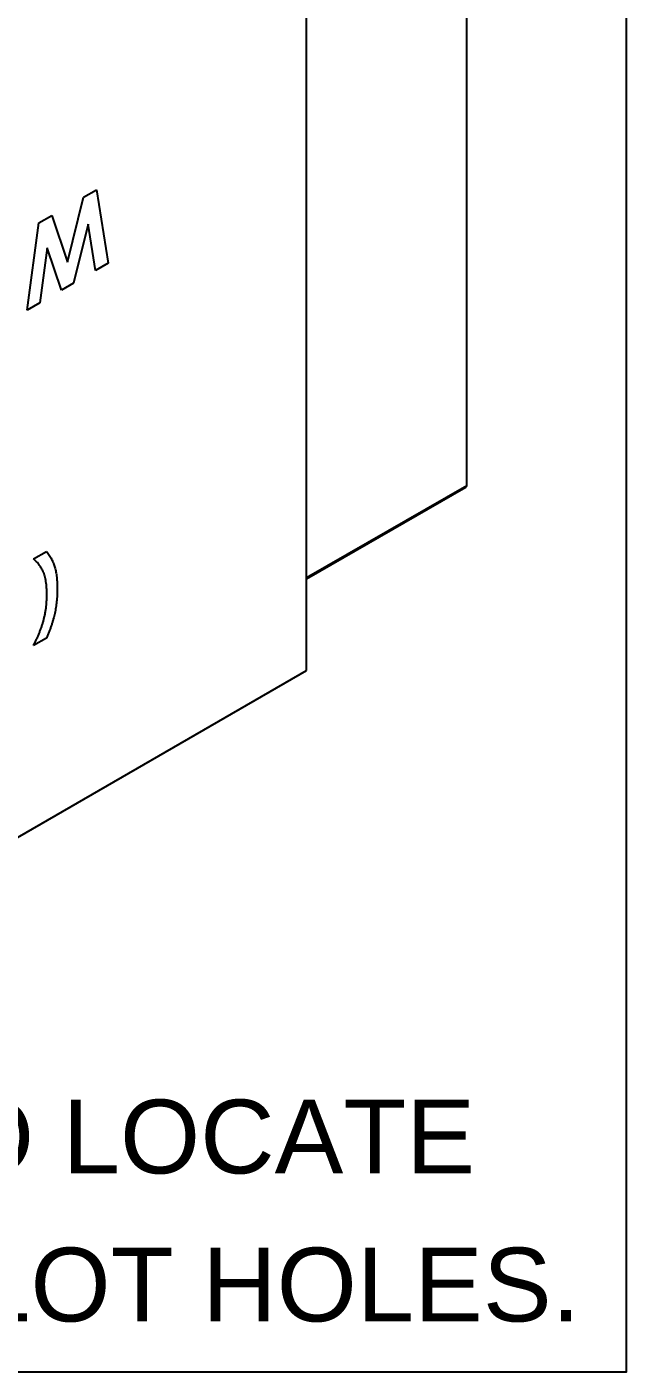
# Model space of a CAD drawing. Header units: inches. Extents: x -3.8 to 16.7, y -13 to 0.
# Drawn here: x 14.706 to 16.228, y -13.015 to -9.596 of the extents above; entities that cross this region are included whole.
import ezdxf

# ---------------------------------------------------------------- set-up
doc = ezdxf.new("R2010")
doc.units = ezdxf.units.IN
doc.header["$LTSCALE"] = 0.5
doc.header["$MEASUREMENT"] = 0
doc.layers.add('FAB DWG', color=221, linetype='CONTINUOUS')
doc.layers.add('Housing', color=150, linetype='CONTINUOUS')
doc.layers.add('Jig', color=41, linetype='CONTINUOUS', lineweight=13)
doc.layers.add('Text-Unprinted', color=131, linetype='CONTINUOUS', plot=False)
doc.styles.get("Standard").update_dxf_attribs({"font": 'arial.ttf'})

msp = doc.modelspace()

# ---------------------------------------------------------------- linework, layer by layer
at = {"layer": 'Housing', "linetype": 'Continuous', "lineweight": 25, "transparency": 16777216}
for p, q in [((15.823194, -10.761485), (15.823194, -7.105458)), ((15.416507, -10.995812), (15.823194, -10.761355)), ((15.416507, -10.999195), (15.821067, -10.765966))]:
    msp.add_line(p, q, dxfattribs=at)
msp.add_arc((15.818883, -10.762184), 0.004367, 299.994253, 9.214059, dxfattribs=at)
at = {"layer": 'Jig', "linetype": 'Continuous', "lineweight": 25, "transparency": 16777216}
for p, q in [((15.416507, -11.232153), (15.416507, -8.692771)), ((14.849738, -10.028328), (14.882352, -10.0095)), ((14.882352, -10.0095), (14.91224, -10.196382)), ((14.80912, -10.194164), (14.849738, -10.028328)), ((14.735853, -10.094073), (14.768786, -10.075061)), ((14.768786, -10.075061), (14.80912, -10.194164)), ((14.706001, -10.315441), (14.735853, -10.094073)), ((14.861247, -10.096886), (14.824489, -10.247039)), ((14.880122, -10.214923), (14.861247, -10.096886)), ((14.756994, -10.157069), (14.738155, -10.296879)), ((14.793539, -10.264906), (14.756994, -10.157069)), ((14.91224, -10.196382), (14.880122, -10.214923)), ((14.824489, -10.247039), (14.793539, -10.264906)), ((14.738155, -10.296879), (14.706001, -10.315441)), ((14.722432, -10.948022), (14.755454, -10.928959)), ((14.755454, -11.149233), (14.722432, -11.168296)), ((13.625949, -12.26582), (15.416507, -11.232153))]:
    msp.add_line(p, q, dxfattribs=at)
for points, knots in [([(14.755454, -10.928959), (14.756697, -10.930594), (14.759139, -10.933804), (14.762501, -10.938845), (14.765594, -10.943904), (14.768454, -10.948956), (14.77095, -10.954148), (14.773208, -10.959346), (14.775154, -10.964626), (14.776829, -10.970002), (14.778261, -10.9756), (14.779488, -10.981523), (14.780563, -10.987809), (14.78141, -10.994505), (14.782051, -11.001605), (14.782517, -11.009074), (14.782828, -11.016906), (14.782855, -11.022323), (14.782868, -11.025076)], [0, 0, 0, 0, 0.069997195, 0.137404598, 0.20281622, 0.266027886, 0.327121811, 0.386416102, 0.443888432, 0.499366005, 0.554774548, 0.612311263, 0.671495302, 0.732929422, 0.796416894, 0.862056435, 0.929902437, 1, 1, 1, 1]), ([(14.747073, -10.98038), (14.74643, -10.978937), (14.745118, -10.975989), (14.742786, -10.971811), (14.740164, -10.967677), (14.737224, -10.963612), (14.734021, -10.959548), (14.730433, -10.955645), (14.726566, -10.951764), (14.723828, -10.949286), (14.722432, -10.948022)], [0, 0, 0, 0, 0.10733786, 0.21919222, 0.33636776, 0.45821456, 0.58541939, 0.71828937, 0.85628169, 1, 1, 1, 1]), ([(14.756427, -11.03942), (14.7564, -11.036425), (14.756345, -11.030521), (14.755894, -11.022016), (14.755153, -11.013965), (14.75417, -11.006316), (14.752827, -10.999172), (14.751256, -10.992424), (14.749328, -10.986184), (14.74782, -10.982304), (14.747073, -10.98038)], [0, 0, 0, 0, 0.13745565, 0.2709648, 0.4007475, 0.52645626, 0.64952496, 0.76902113, 0.88550614, 1, 1, 1, 1]), ([(14.722432, -11.168296), (14.723836, -11.165605), (14.726625, -11.160261), (14.730472, -11.152188), (14.734094, -11.144166), (14.737409, -11.136187), (14.740516, -11.128248), (14.74327, -11.120348), (14.745784, -11.112486), (14.748046, -11.104637), (14.750026, -11.096761), (14.75174, -11.088811), (14.753172, -11.08078), (14.754399, -11.072643), (14.755302, -11.064442), (14.755935, -11.056163), (14.756378, -11.047758), (14.756411, -11.042224), (14.756427, -11.03942)], [0, 0, 0, 0, 0.06264686, 0.12439019, 0.1853016, 0.24573433, 0.30532029, 0.36479931, 0.42393755, 0.48285867, 0.54250114, 0.60329104, 0.66537936, 0.72896021, 0.7940612, 0.86085769, 0.92947969, 1, 1, 1, 1]), ([(14.782868, -11.025076), (14.782857, -11.027786), (14.782835, -11.03313), (14.782487, -11.041194), (14.781988, -11.049095), (14.781332, -11.056845), (14.7804, -11.064493), (14.779325, -11.071974), (14.77802, -11.07932), (14.776516, -11.086571), (14.774735, -11.09386), (14.772779, -11.101256), (14.77052, -11.108823), (14.76804, -11.116563), (14.765253, -11.124485), (14.762256, -11.132595), (14.758969, -11.140867), (14.756634, -11.146423), (14.755454, -11.149233)], [0, 0, 0, 0, 0.07070238, 0.13939759, 0.20583088, 0.27035537, 0.33311703, 0.39382628, 0.45262698, 0.50991669, 0.56674867, 0.62491571, 0.68405085, 0.74413334, 0.8060386, 0.86931202, 0.93390827, 1, 1, 1, 1])]:
    msp.add_open_spline(points, degree=3, knots=knots, dxfattribs=at)
at = {"layer": 'Text-Unprinted', "ltscale": 0.5, "transparency": 16777216}
msp.add_lwpolyline([(0.048336, 0), (16.22824, 0), (16.22824, -13.015379), (0.048336, -13.015379)], close=True, dxfattribs=at)

# ---------------------------------------------------------------- texts
at = {"layer": 'FAB DWG', "ltscale": 0.5, "transparency": 16777216, "insert": (12.613101, -12.3228), "char_height": 0.1875, "attachment_point": 1}
msp.add_mtext_dynamic_manual_height_columns('\\A1;USE JG00176 TO LOCATE\\PAND DRILL {\\H0.7x;\\S1/8;}" PILOT HOLES.', width=7.83104802, gutter_width=0.625, heights=[0], dxfattribs=at)

doc.saveas('drawing.dxf')
